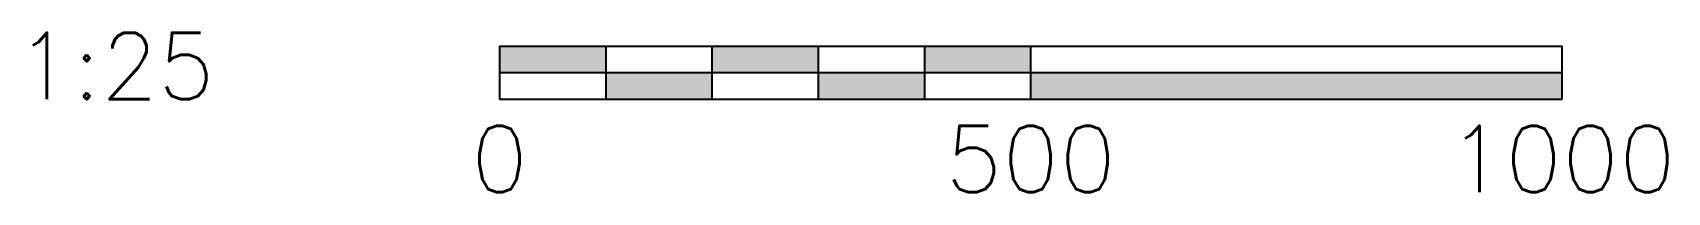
# Model space of a CAD drawing. Extents: x -439 to 1099, y -88 to 62.
import ezdxf
from ezdxf.enums import TextEntityAlignment as Align

# ---------------------------------------------------------------- set-up
doc = ezdxf.new("R2010")
doc.units = 0
doc.header["$LTSCALE"] = 10
doc.styles.add('HEL25', font='romans.shx', dxfattribs={"height": 2.5})

msp = doc.modelspace()

# ---------------------------------------------------------------- linework, layer by layer
for p, q in [((0, 50), (1000, 50)), ((0, 50), (0, 25)), ((100, 50), (100, 25)), ((200, 50), (200, 25)), ((300, 50), (300, 25)), ((400, 50), (400, 25)), ((500, 25), (500, 50)), ((1000, 25), (1000, 50)), ((0, 25), (1000, 25)), ((0, 25), (0, 0)), ((100, 25), (100, 0)), ((200, 25), (200, 0)), ((300, 25), (300, 0)), ((400, 25), (400, 0)), ((500, 0), (500, 25)), ((1000, 0), (1000, 25)), ((0, 0), (1000, 0))]:
    msp.add_line(p, q)
for points in [[(0, 50), (100, 50), (0, 25), (100, 25)], [(200, 50), (300, 50), (200, 25), (300, 25)], [(400, 50), (500, 50), (400, 25), (500, 25)], [(100, 25), (200, 25), (100, 0), (200, 0)], [(300, 25), (400, 25), (300, 0), (400, 0)], [(500, 25), (1000, 25), (500, 0), (1000, 0)]]:
    msp.add_solid(points)

# ---------------------------------------------------------------- texts
at = {"style": 'HEL25'}
for s, p in [('1:25', (-361.6, 62.5)), ('0', (0, -25)), ('500', (500, -25)), ('1000', (1000, -25))]:
    msp.add_text(s, height=62.5, dxfattribs=at).set_placement(p, align=Align.TOP_CENTER)

doc.saveas('drawing.dxf')
